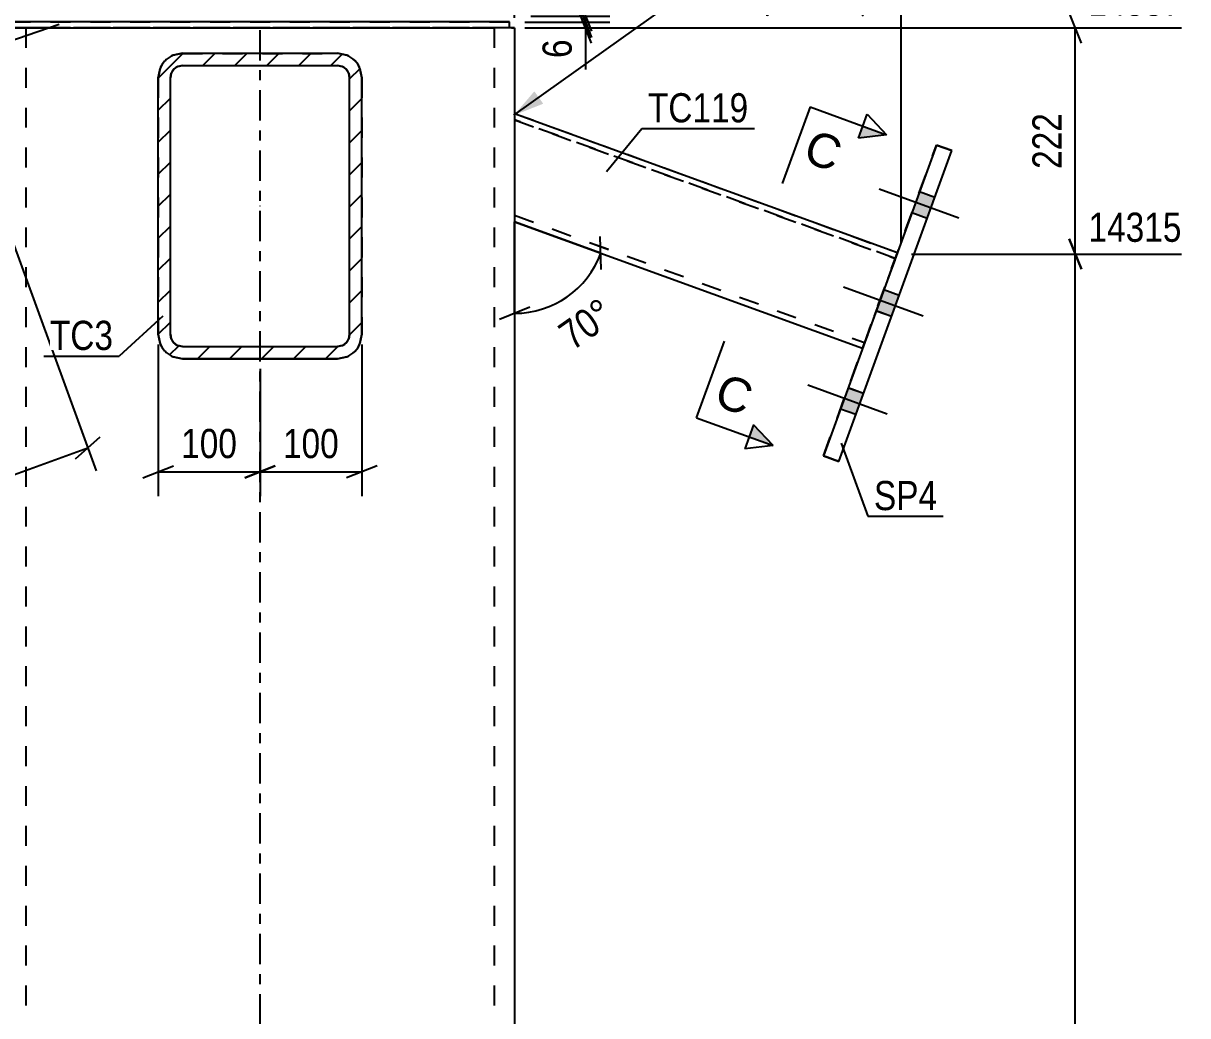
# Model space of a CAD drawing. Header units: millimetres. Extents: x 0 to 841, y 0 to 594.
# Drawn here: x 344.5 to 458.9, y 401.6 to 499.1 of the extents above; entities that cross this region are included whole.
import ezdxf

# ---------------------------------------------------------------- set-up
doc = ezdxf.new("R2010")
doc.units = ezdxf.units.MM
doc.linetypes.add('DXK_LINE_DOT2', pattern=[3.9198, 1.9599, -1.9599])
doc.linetypes.add('DXK_LINE_DOT3', pattern=[5.918699999999999, 2.979, -0.9799, 0.9799, -0.9799])
doc.styles.add('Arial', font='ARIAL.TTF', dxfattribs={"height": 0.2})
doc.styles.add('Arial Narrow', font='ARIALN.TTF', dxfattribs={"height": 0.2})

# ---------------------------------------------------------------- blocks, each defined once
blk = doc.blocks.new('Part-681621213-31884 - 31883')
at = {"linetype": 'Continuous'}
h = blk.add_hatch(dxfattribs=at)
h.set_pattern_fill('', scale=0.7, style=0, pattern_type=0)
h.set_pattern_definition([(45, (357.7518033678293, 468.5141784714518), (-1.571544821187102, 1.571544821187102), [])])
h.paths.add_polyline_path([(357.7518033678285, 493.7141788985046), (357.7518033678285, 468.5141784717678), (357.9344924898016, 467.5957382185387), (358.4547470929805, 466.8171221681824), (359.2333631301523, 466.2968675561931), (360.1518033678286, 466.1141784311263), (375.3518033678286, 466.1141784311263), (376.2702436055048, 466.2968675561931), (377.0488596426765, 466.8171221681824), (377.5691142458555, 467.5957382185387), (377.7518033678285, 468.5141784717678), (377.7518033678285, 493.7141788985046), (377.5691142458555, 494.6326191517335), (377.0488596426765, 495.4112352020905), (376.2702436055048, 495.9314898140795), (375.3518033678286, 496.1141789391464), (360.1518033678286, 496.1141789391464), (359.2333631301523, 495.9314898140795), (358.4547470929805, 495.4112352020905), (357.9344924898016, 494.6326191517335)])
h.paths.add_polyline_path([(359.3032752304046, 494.5627070502979), (359.6925832489904, 494.8228343562922), (360.1518033678286, 494.9141789188257), (375.3518033678286, 494.9141789188257), (375.8110234866667, 494.8228343562922), (376.2003315052526, 494.5627070502979), (376.4604588068424, 494.1733990251194), (376.5518033678285, 493.7141788985046), (376.5518033678285, 468.5141784717678), (376.4604588068424, 468.0549583451537), (376.2003315052526, 467.665650319975), (375.8110234866667, 467.4055230139807), (375.3518033678286, 467.3141784514472), (360.1518033678286, 467.3141784514472), (359.6925832489904, 467.4055230139807), (359.3032752304046, 467.665650319975), (359.0431479288147, 468.0549583451537), (358.9518033678285, 468.5141784717678), (358.9518033678285, 493.7141788985046), (359.0431479288147, 494.1733990251194)])
at = {"color": 2, "linetype": 'Continuous'}
for p, q in [((360.1518033678286, 496.1141789391464), (359.2333631301523, 495.9314898140795)), ((360.1518033678286, 496.1141789391464), (375.3518033678286, 496.1141789391464)), ((376.2702436055048, 495.9314898140795), (375.3518033678286, 496.1141789391464)), ((357.9344924898016, 494.6326191517335), (357.7518033678285, 493.7141788985046)), ((358.9518033678285, 493.7141788985046), (359.0431479288147, 494.1733990251194)), ((359.6925832489904, 494.8228343562922), (360.1518033678286, 494.9141789188257)), ((360.1518033678286, 494.9110759763851), (359.6925832489904, 494.8197314169454)), ((360.1518033678286, 494.9110759763851), (360.1518033678286, 494.9141789188257)), ((360.1518033678286, 494.9141789188257), (375.3518033678286, 494.9141789188257)), ((360.1518033678286, 494.9110759763851), (375.3518033678286, 494.9110759763851)), ((375.3518033678286, 494.9110759763851), (375.3518033678286, 494.9141789188257)), ((375.3518033678286, 494.9141789188257), (375.8110234866667, 494.8228343562922)), ((375.8110234866667, 494.8197314169454), (375.3518033678286, 494.9110759763851)), ((376.4604588068424, 494.1733990251194), (376.5518033678285, 493.7141788985046)), ((377.7518033678285, 493.7141788985046), (377.5691142458555, 494.6326191517335)), ((357.7518033678285, 468.5141784717678), (357.7518033678285, 493.7141788985046)), ((358.9518033678285, 468.5141784717678), (358.9518033678285, 493.7141788985046)), ((376.5518033678285, 468.5141784717678), (376.5518033678285, 493.7141788985046)), ((377.7518033678285, 468.5141784717678), (377.7518033678285, 493.7141788985046)), ((357.7518033678285, 468.5141784717678), (357.9344924898016, 467.5957382185387)), ((359.0431479288147, 468.0549583451537), (358.9518033678285, 468.5141784717678)), ((376.5518033678285, 468.5141784717678), (376.4604588068424, 468.0549583451537)), ((377.5691142458555, 467.5957382185387), (377.7518033678285, 468.5141784717678)), ((360.1518033678286, 467.3141784514472), (359.6925832489904, 467.4055230139807)), ((360.1518033678286, 467.3141784514472), (375.3518033678286, 467.3141784514472)), ((375.8110234866667, 467.4055230139807), (375.3518033678286, 467.3141784514472)), ((359.2333631301523, 466.2968675561931), (360.1518033678286, 466.1141784311263)), ((360.1518033678286, 466.1110764641072), (359.2333631301523, 466.2937655829865)), ((360.1518033678286, 466.1110764641072), (360.1518033678286, 466.1141784311263)), ((360.1518033678286, 466.1141784311263), (375.3518033678286, 466.1141784311263)), ((360.1518033678286, 466.1110764641072), (375.3518033678286, 466.1110764641072)), ((375.3518033678286, 466.1141784311263), (376.2702436055048, 466.2968675561931)), ((376.2702436055048, 466.2937655829865), (375.3518033678286, 466.1110764641072)), ((375.3518033678286, 466.1110764641072), (375.3518033678286, 466.1141784311263))]:
    blk.add_line(p, q, dxfattribs=at)
at = {"color": 7, "linetype": 'DXK_LINE_DOT2'}
for p, q in [((359.2333631301523, 495.9283868371841), (360.1518033678286, 496.1110759560634)), ((360.1518033678286, 496.1110759560634), (360.1518033678286, 496.1141789391464)), ((360.1518033678286, 496.1110759560634), (375.3518033678286, 496.1110759560634)), ((375.3518033678286, 496.1110759560634), (375.3518033678286, 496.1141789391464)), ((375.3518033678286, 496.1110759560634), (376.2702436055048, 495.9283868371841)), ((357.7518033678285, 493.7110759967071), (357.9344924898016, 494.6295162188295)), ((359.0431479288147, 494.1702961077681), (358.9518033678285, 493.7110759967071)), ((359.0431479288147, 494.1702961077681), (359.0431479288147, 494.1733990251194)), ((376.4604588068424, 494.1702961077681), (376.4604588068424, 494.1733990251194)), ((376.5518033678285, 493.7110759967071), (376.4604588068424, 494.1702961077681)), ((377.5691142458555, 494.6295162188295), (377.7518033678285, 493.7110759967071)), ((357.7518033678285, 493.7141788985046), (357.7518033678285, 468.5110764234637)), ((358.9518033678285, 493.7110759967071), (358.9518033678285, 493.7141788985046)), ((358.9518033678285, 468.5110764234637), (358.9518033678285, 493.7110759967071)), ((376.5518033678285, 493.7110759967071), (376.5518033678285, 493.7141788985046)), ((376.5518033678285, 468.5110764234637), (376.5518033678285, 493.7110759967071)), ((377.7518033678285, 493.7141788985046), (377.7518033678285, 468.5110764234637)), ((357.9344924898016, 467.5926362013409), (357.7518033678285, 468.5110764234637)), ((358.9518033678285, 468.5110764234637), (358.9518033678285, 468.5141784717678)), ((358.9518033678285, 468.5110764234637), (359.0431479288147, 468.0518563124024)), ((376.4604588068424, 468.0518563124024), (376.5518033678285, 468.5110764234637)), ((376.5518033678285, 468.5110764234637), (376.5518033678285, 468.5141784717678)), ((377.7518033678285, 468.5110764234637), (377.5691142458555, 467.5926362013409)), ((377.7518033678285, 468.5110764234637), (377.7518033678285, 468.5141784717678)), ((357.9344924898016, 467.5926362013409), (357.9344924898016, 467.5957382185387)), ((359.6925832489904, 467.4024210032251), (360.1518033678286, 467.3110764437855)), ((360.1518033678286, 467.3110764437855), (360.1518033678286, 467.3141784514472)), ((360.1518033678286, 467.3110764437855), (375.3518033678286, 467.3110764437855)), ((375.3518033678286, 467.3110764437855), (375.8110234866667, 467.4024210032251)), ((375.3518033678286, 467.3110764437855), (375.3518033678286, 467.3141784514472)), ((377.5691142458555, 467.5926362013409), (377.5691142458555, 467.5957382185387))]:
    blk.add_line(p, q, dxfattribs=at)
at = {"color": 7, "linetype": 'DXK_LINE_DOT3'}
blk.add_line((367.7518033678285, 481.1092358614079), (367.7518033678285, 481.1141786839997), dxfattribs=at)
at = {"color": 2, "linetype": 'Continuous'}
for centre, radius, start, end in [((360.1518033943765, 493.7141789250576), 2.400000020317338, 112.5000004850963, 157.500000485161), ((375.3518033412806, 493.7141789250576), 2.40000002031734, 22.49999951483903, 67.4999995149037), ((360.151803381103, 493.71417891178), 1.200000010159981, 112.5000004850929, 157.5000004851105), ((360.1518033545536, 493.7110759834295), 1.199999989840785, 112.4999995148686, 157.4999995148094), ((375.3518033545541, 493.71417891178), 1.200000010159993, 22.49999951488951, 67.49999951490706), ((375.3518033811035, 493.7110759834295), 1.199999989840779, 22.5000004851906, 67.50000048513144), ((360.1518033811031, 468.5141784584928), 1.200000010159923, 202.4999995148728, 247.4999995149009), ((375.351803354554, 468.5141784584928), 1.200000010159933, 292.500000485099, 337.5000004851272), ((360.1518033943763, 468.5141784452151), 2.400000020317364, 202.4999995148535, 247.4999995149093), ((360.1518033412736, 468.5110764500122), 2.399999979673895, 202.5000004851122, 247.5000004851873), ((375.3518033412807, 468.5141784452151), 2.400000020317361, 292.5000004850906, 337.5000004851465), ((375.3518033943835, 468.5110764500122), 2.39999997967389, 292.4999995148127, 337.4999995148879)]:
    blk.add_arc(centre, radius, start, end, dxfattribs=at)
at = {"color": 7, "linetype": 'DXK_LINE_DOT2'}
for centre, radius, start, end in [((360.1518033412735, 493.7110759701586), 2.399999979673657, 112.4999995148134, 157.4999995148972), ((375.3518033943836, 493.7110759701586), 2.399999979673659, 22.50000048510276, 67.5000004851867), ((360.1518033545536, 468.5110764367411), 1.19999998984078, 202.5000004851906, 247.5000004851315), ((375.3518033811035, 468.5110764367411), 1.199999989840785, 292.4999995148685, 337.4999995148094)]:
    blk.add_arc(centre, radius, start, end, dxfattribs=at)
blk = doc.blocks.new('Part-681621213-31888 - 31883')
at = {"color": 7, "linetype": 'DXK_LINE_DOT2'}
for p, q in [((360.1518033678286, 496.1021153072239), (359.2333631301523, 495.9194261883445)), ((360.1518033678286, 496.1021153072239), (375.3518033678286, 496.1021153072239)), ((360.1518033678286, 496.0987654171864), (360.1518033678286, 496.1021153072239)), ((375.3518033678286, 496.1021153072239), (375.3518033678286, 496.0987654171864)), ((376.2702436055048, 495.9194261883445), (375.3518033678286, 496.1021153072239)), ((357.9344924898016, 494.6205555699897), (357.7518033678285, 493.7021153478673)), ((358.9518033678285, 493.7021153478673), (359.0431479288147, 494.1613354589286)), ((359.0431479288147, 494.1579855031594), (359.0431479288147, 494.1613354589286)), ((359.6925832489904, 494.8107707681059), (360.1518033678286, 494.9021153275456)), ((360.1518033678286, 494.8987653968657), (360.1518033678286, 494.9021153275456)), ((360.1518033678286, 494.9021153275456), (375.3518033678286, 494.9021153275456)), ((375.3518033678286, 494.8987653968657), (375.3518033678286, 494.9021153275456)), ((375.3518033678286, 494.9021153275456), (375.8110234866667, 494.8107707681059)), ((376.4604588068424, 494.1579855031594), (376.4604588068424, 494.1613354589286)), ((376.4604588068424, 494.1613354589286), (376.5518033678285, 493.7021153478673)), ((377.7518033678285, 493.7021153478673), (377.5691142458555, 494.6205555699897)), ((357.7518033678285, 493.7021153478673), (357.7518033678285, 468.4987649498078)), ((358.9518033678285, 493.6987653765446), (358.9518033678285, 493.7021153478673)), ((358.9518033678285, 468.502115774624), (358.9518033678285, 493.7021153478673)), ((376.5518033678285, 493.6987653765446), (376.5518033678285, 493.7021153478673)), ((376.5518033678285, 468.502115774624), (376.5518033678285, 493.7021153478673)), ((377.7518033678285, 493.7021153478673), (377.7518033678285, 468.4987649498078)), ((357.7518033678285, 468.502115774624), (357.9344924898016, 467.5836755525013)), ((358.9518033678285, 468.4987649498078), (358.9518033678285, 468.502115774624)), ((359.0431479288147, 468.0428956635624), (358.9518033678285, 468.502115774624)), ((376.5518033678285, 468.502115774624), (376.4604588068424, 468.0428956635624)), ((376.5518033678285, 468.4987649498078), (376.5518033678285, 468.502115774624)), ((377.5691142458555, 467.5836755525013), (377.7518033678285, 468.502115774624)), ((357.9344924898016, 467.5803246965787), (357.9344924898016, 467.5836755525013)), ((360.1518033678286, 467.3021157949459), (359.6925832489904, 467.3934603543856)), ((360.1518033678286, 467.2987649294872), (360.1518033678286, 467.3021157949459)), ((360.1518033678286, 467.3021157949459), (375.3518033678286, 467.3021157949459)), ((375.8110234866667, 467.3934603543856), (375.3518033678286, 467.3021157949459)), ((375.3518033678286, 467.2987649294872), (375.3518033678286, 467.3021157949459)), ((377.5691142458555, 467.5803246965787), (377.5691142458555, 467.5836755525013)), ((359.2333631301523, 466.2848049341465), (360.1518033678286, 466.1021158152676)), ((360.1518033678286, 466.1021158152676), (375.3518033678286, 466.1021158152676)), ((360.1518033678286, 466.0987649091663), (360.1518033678286, 466.1021158152676)), ((375.3518033678286, 466.1021158152676), (376.2702436055048, 466.2848049341465)), ((375.3518033678286, 466.0987649091663), (375.3518033678286, 466.1021158152676))]:
    blk.add_line(p, q, dxfattribs=at)
at = {"color": 7, "linetype": 'DXK_LINE_DOT3'}
blk.add_line((367.7518033678285, 481.0969248144991), (367.7518033678285, 481.1039559076494), dxfattribs=at)
at = {"color": 7, "linetype": 'DXK_LINE_DOT2'}
for centre, radius, start, end in [((360.1518033412738, 493.702115321319), 2.399999979673871, 112.4999995148184, 157.4999995149023), ((375.3518033943833, 493.702115321319), 2.399999979673869, 22.50000048509771, 67.5000004851816), ((360.1518033545536, 493.70211533459), 1.19999998984078, 112.4999995148685, 157.4999995148094), ((375.3518033811035, 493.70211533459), 1.199999989840785, 22.50000048519061, 67.50000048513148), ((360.1518033545534, 468.5021157879016), 1.199999989840809, 202.5000004852195, 247.5000004851429), ((375.3518033811037, 468.5021157879016), 1.199999989840799, 292.4999995148571, 337.4999995147805), ((360.151803341274, 468.5021158011722), 2.399999979674103, 202.5000004850998, 247.5000004851791), ((375.3518033943831, 468.5021158011722), 2.399999979674098, 292.4999995148208, 337.4999995149002)]:
    blk.add_arc(centre, radius, start, end, dxfattribs=at)
blk = doc.blocks.new('Part-681621213-31914 - 31883')
at = {"color": 2, "linetype": 'Continuous'}
for p, q in [((392.2548033678335, 499.2102249750586), (343.2548033678335, 499.2102249750586)), ((343.2548033678335, 498.6102249852193), (343.2548033678335, 499.2102249750586)), ((343.2548033678335, 498.6102249852193), (344.9314560782307, 498.6102249852193)), ((392.2548033678335, 498.6102249852193), (390.5781506574234, 498.6102249852193)), ((392.2548033678335, 498.6102249852193), (392.2548033678335, 499.2102249750586))]:
    blk.add_line(p, q, dxfattribs=at)
at = {"color": 7, "linetype": 'DXK_LINE_DOT2'}
for p, q in [((343.2548033678335, 499.2012072721098), (392.2548033678335, 499.2012072721098)), ((343.2548033678335, 498.6012072822705), (343.2548033678335, 498.6102249852193)), ((343.2548033678335, 498.6099164228502), (343.2548033678335, 498.6102249852193)), ((343.2548033678335, 498.6012072822705), (343.2548033678335, 498.6099164228502)), ((392.2548033678335, 498.6012072822705), (343.2548033678335, 498.6012072822705)), ((390.5781506574234, 498.6102249852193), (344.9314560782307, 498.6102249852193)), ((392.2548033678335, 498.6102249852193), (392.2548033678335, 498.6012072822705)), ((392.2548033678335, 498.6099164228502), (392.2548033678335, 498.6102249852193)), ((392.2548033678335, 498.6012072822705), (392.2548033678335, 498.6099164228502))]:
    blk.add_line(p, q, dxfattribs=at)
blk = doc.blocks.new('Part-681621213-31915 - 31883')
at = {"color": 2, "linetype": 'Continuous'}
for p, q in [((392.7548033680903, 490.2097282296509), (430.3427322716822, 476.5288419632059)), ((392.7548033680903, 479.5679507570258), (426.9225301403195, 467.1319161685613)), ((392.7548033680903, 479.5665520903422), (426.9213337284594, 467.13095296015))]:
    blk.add_line(p, q, dxfattribs=at)
at = {"color": 7, "linetype": 'DXK_LINE_DOT2'}
for p, q in [((392.7548033680903, 490.2097282296509), (392.7548033680903, 479.5665520903422)), ((392.7548033680903, 490.2083295629673), (430.3427386780421, 476.5274409647985)), ((430.1375201437999, 475.9650264155278), (392.7548033680903, 489.5712215812928)), ((392.7548033680903, 489.5712215812928), (392.7548033680903, 489.5698229146097)), ((392.7548033680903, 489.5698229146097), (430.1375265501605, 475.9636254171199)), ((392.7548033680903, 480.2064574053832), (427.127742268201, 467.6957317162397)), ((392.7548033680903, 480.2050587386996), (427.1277486745608, 467.6943307178322)), ((430.0893696443075, 475.8329409775075), (427.1758908986287, 467.8282258975506)), ((430.0893779197328, 475.8311312358085), (427.1758991740541, 467.8264161558528)), ((430.0774145454953, 475.7999668745936), (427.1878471512455, 467.8609476764589)), ((430.0774216671153, 475.7984094569002), (430.0108461710055, 475.6154705526249)), ((430.0774145454953, 475.7999668745936), (430.1218991071436, 475.9221508392146)), ((430.1219059005997, 475.9206651872997), (430.0774216671153, 475.7984094569002)), ((430.2225210750722, 476.1987228813385), (430.0893696443075, 475.8329409775075)), ((430.0893779197328, 475.8311312358085), (430.2225289119523, 476.1970090443597)), ((430.1218991071436, 475.9221508392146), (430.1375201437999, 475.9650264155278)), ((430.1375265501605, 475.9636254171199), (430.1219059005997, 475.9206651872997)), ((430.1375265501605, 475.9636254171199), (430.1375201437999, 475.9650264155278)), ((430.3114901983687, 476.4430908105804), (430.2225210750722, 476.1987228813385)), ((430.2225289119523, 476.1970090443597), (430.311497378921, 476.4415205051578)), ((430.3427322716822, 476.5288419632059), (430.3114901983687, 476.4430908105804)), ((430.311497378921, 476.4415205051578), (430.3427386780421, 476.5274409647985)), ((430.3427386780421, 476.5274409647985), (430.3427322716822, 476.5288419632059)), ((430.0108461710055, 475.6154705526249), (427.1878542728663, 467.8593902587662)), ((427.1758908986287, 467.8282258975506), (427.0427399064085, 467.4623480889998)), ((427.0427477432894, 467.4606342520213), (427.1758991740541, 467.8264161558528)), ((427.127742268201, 467.6957317162397), (427.1433629177619, 467.7386919460603)), ((427.1277486745608, 467.6943307178322), (427.127742268201, 467.6957317162397)), ((427.143369711218, 467.7372062941454), (427.1277486745608, 467.6943307178322)), ((427.1433629177619, 467.7386919460603), (427.1878471512455, 467.8609476764589)), ((427.1878542728663, 467.8593902587662), (427.143369711218, 467.7372062941454)), ((426.9213337284594, 467.13095296015), (426.9225365466793, 467.1305151701534)), ((426.9537714394405, 467.2178366282017), (426.9225301403195, 467.1319161685613)), ((426.9225365466793, 467.1305151701534), (426.9225301403195, 467.1319161685613)), ((426.9225365466793, 467.1305151701534), (426.9537786199928, 467.2162663227799)), ((427.0427399064085, 467.4623480889998), (426.9537714394405, 467.2178366282017)), ((426.9537786199928, 467.2162663227799), (427.0427477432894, 467.4606342520213))]:
    blk.add_line(p, q, dxfattribs=at)
blk = doc.blocks.new('Part-681621213-31917 - 31883')
at = {"color": 2, "linetype": 'Continuous'}
for p, q in [((434.1904491681495, 487.1026785352629), (423.0747922411543, 456.5626697027006)), ((424.5783003937576, 456.015437371211), (435.6939573207527, 486.5554462037731)), ((424.5783277912486, 456.0094462641469), (435.6939847182438, 486.5494550967094)), ((435.6939573207527, 486.5554462037731), (434.1904491681495, 487.1026785352629)), ((435.6920350205835, 486.5501647287752), (435.6939847182438, 486.5494550967094)), ((435.6939573207527, 486.5554462037731), (435.6939847182438, 486.5494550967094)), ((423.0747922411543, 456.5626697027006), (424.5783003937576, 456.015437371211)), ((423.0747922411543, 456.5626697027006), (423.0748196386454, 456.5566785956369)), ((423.0748196386454, 456.5566785956369), (423.0767419388146, 456.5619600706348)), ((424.5783277912486, 456.0094462641469), (423.0748196386454, 456.5566785956369)), ((424.5783003937576, 456.015437371211), (424.5783277912486, 456.0094462641469))]:
    blk.add_line(p, q, dxfattribs=at)
at = {"color": 7, "linetype": 'DXK_LINE_DOT2'}
for p, q in [((423.0767419388146, 456.5619600706348), (434.1904765656406, 487.096687428199)), ((434.1904491681495, 487.1026785352629), (434.1904765656406, 487.096687428199)), ((434.1904765656406, 487.096687428199), (435.6920350205835, 486.5501647287752))]:
    blk.add_line(p, q, dxfattribs=at)
blk = doc.blocks.new('Part-681621213-31938 - 31883')
at = {"color": 7, "linetype": 'DXK_LINE_DOT2'}
for p, q in [((343.9263762430876, 498.6101013924707), (344.9314560782407, 498.6102249852195)), ((345.2240696383734, 498.6011713001397), (343.9263762430876, 498.6013308750194)), ((344.907044302811, 498.6097217176828), (344.7548033678335, 498.6095808635801)), ((344.7548033678335, 498.6095808635801), (344.7548033678335, 104.7846313533807)), ((344.7548033678335, 498.6018514039097), (344.907044302811, 498.6017105498073)), ((345.3405898054602, 498.6098411280253), (344.907044302811, 498.6097217176828)), ((344.907044302811, 498.6017105498073), (345.3405898054602, 498.6015911394648)), ((346.7548033678335, 498.6011152648935), (345.2240696383734, 498.6011713001397)), ((345.989436503103, 498.6099209154652), (345.3405898054602, 498.6098411280253)), ((345.3405898054602, 498.6015911394648), (345.989436503103, 498.6015113520248)), ((346.7548033678335, 498.6099489330882), (345.989436503103, 498.6099209154652)), ((345.989436503103, 498.6015113520248), (346.7548033678335, 498.6014833344016)), ((346.7548033678335, 498.6099489330882), (388.7548033678335, 498.6099489330882)), ((346.7548033678335, 498.6014833344016), (388.7548033678335, 498.6014833344016)), ((346.7548033678335, 498.6011152648935), (388.7548033678335, 498.6011152648935)), ((389.520170232564, 498.6099209154652), (388.7548033678335, 498.6099489330882)), ((388.7548033678335, 498.6014833344016), (389.520170232564, 498.6015113520248)), ((390.2855370972937, 498.6011713001397), (388.7548033678335, 498.6011152648935)), ((390.1690169302069, 498.6098411280253), (389.520170232564, 498.6099209154652)), ((389.520170232564, 498.6015113520248), (390.1690169302069, 498.6015911394648)), ((390.6025624328561, 498.6097217176828), (390.1690169302069, 498.6098411280253)), ((390.1690169302069, 498.6015911394648), (390.6025624328561, 498.6017105498073)), ((391.5832304925794, 498.6013308750194), (390.2855370972937, 498.6011713001397)), ((391.5832304925794, 498.6101013924707), (390.5781506574263, 498.6102249852195)), ((390.7548033678335, 498.6095808635801), (390.6025624328561, 498.6097217176828)), ((390.6025624328561, 498.6017105498073), (390.7548033678335, 498.6018514039097)), ((390.7548033678335, 498.6095808635801), (390.7548033678335, 104.7846313533807)), ((392.2548033678335, 498.6099164228504), (391.5832304925794, 498.6101013924707)), ((392.4503214978786, 498.6015696957043), (391.5832304925794, 498.6013308750194)), ((392.7548033678335, 498.6018514039097), (392.4503214978786, 498.6015696957043))]:
    blk.add_line(p, q, dxfattribs=at)
at = {"color": 2, "linetype": 'Continuous'}
for p, q in [((344.9314560782407, 498.6102249852195), (345.2240696383734, 498.6102609673506)), ((345.2240696383734, 498.6102609673506), (346.7548033678335, 498.6103170025963)), ((346.7548033678335, 498.6103170025963), (388.7548033678335, 498.6103170025963)), ((388.7548033678335, 498.6103170025963), (390.2855370972937, 498.6102609673506)), ((390.5781506574263, 498.6102249852195), (390.2855370972937, 498.6102609673506)), ((392.4503214978786, 498.6098625717858), (392.2548033678335, 498.6099164228504)), ((392.4503214978786, 498.6098625717858), (392.7548033678335, 498.6095808635801)), ((392.7548033678335, 498.6095808635801), (392.7548033678335, 104.7846313533807))]:
    blk.add_line(p, q, dxfattribs=at)
at = {"color": 7, "linetype": 'DXK_LINE_DOT3'}
blk.add_line((367.7548033678335, 104.7846313533807), (367.7548033678335, 498.6057161325942), dxfattribs=at)
blk = doc.blocks.new('Bolt-681621213-31959 - 31883')
at = {"linetype": 'Continuous'}
for points in [[(433.2656188611519, 479.8825228263357), (434.0180633413054, 481.9498465320692), (432.5145551887001, 482.4970788635604), (431.7621107085465, 480.4297551578271)], [(433.2656275018987, 479.8806333233386), (434.0180719820522, 481.9479570290721), (432.5145638294468, 482.4951893605633), (431.7621193492934, 480.42786565483)], [(433.2656361426463, 479.8787438203415), (434.0180806227997, 481.9460675260751), (432.5145724701944, 482.4932998575662), (431.7621279900409, 480.4259761518329)], [(429.7599116764842, 470.2506738868352), (430.5123561566377, 472.3179975925685), (429.0088480040324, 472.8652299240599), (428.2564035238788, 470.7979062183265)], [(429.7599289579786, 470.2468948808415), (430.512373438132, 472.3142185865748), (429.0088652855267, 472.8614509180659), (428.2564208053732, 470.7941272123326)], [(426.2542044918165, 460.6188249473351), (427.00664897197, 462.6861486530684), (425.5031408193647, 463.2333809845596), (424.7506963392111, 461.1660572788263)], [(426.2542131325633, 460.616935444338), (427.0066576127168, 462.6842591500713), (425.5031494601114, 463.2314914815625), (424.750704979958, 461.1641677758292)], [(426.2542217733109, 460.615045941341), (427.0066662534643, 462.6823696470743), (425.503158100859, 463.2296019785654), (424.7507136207055, 461.1622782728321)]]:
    blk.add_hatch(color=1, dxfattribs=at).paths.add_polyline_path(points)
at = {"color": 1, "linetype": 'Continuous'}
for p, q in [((436.3669496326595, 479.9243260766189), (428.567501091037, 482.7630937962134)), ((436.3669582734063, 479.9224365736218), (428.5675097317838, 482.7612042932163)), ((436.3669669141539, 479.9205470706248), (428.5675183725314, 482.7593147902192)), ((434.0180633413054, 481.9498465320692), (432.5145551887001, 482.4970788635604)), ((434.0180719820522, 481.9479570290721), (432.5145638294468, 482.4951893605633)), ((434.0180806227997, 481.9460675260751), (432.5145724701944, 482.4932998575662)), ((433.2656188611519, 479.8825228263357), (431.7621107085465, 480.4297551578271)), ((433.2656275018987, 479.8806333233386), (431.7621193492934, 480.42786565483)), ((433.2656361426463, 479.8787438203415), (431.7621279900409, 480.4259761518329)), ((432.8612424479918, 470.2924771371184), (425.0617939063693, 473.1312448567128)), ((432.8612597294862, 470.2886981311247), (425.0618111878637, 473.1274658507189)), ((430.5123561566377, 472.3179975925685), (429.0088480040324, 472.8652299240599)), ((430.512373438132, 472.3142185865748), (429.0088652855267, 472.8614509180659)), ((429.7599116764842, 470.2506738868352), (428.2564035238788, 470.7979062183265)), ((429.7599289579786, 470.2468948808415), (428.2564208053732, 470.7941272123326)), ((429.3555352633241, 460.6606281976181), (421.5560867217016, 463.4993959172126)), ((429.3555439040709, 460.658738694621), (421.5560953624484, 463.4975064142155)), ((429.3555525448185, 460.656849191624), (421.556104003196, 463.4956169112184)), ((427.00664897197, 462.6861486530684), (425.5031408193647, 463.2333809845596)), ((427.0066576127168, 462.6842591500713), (425.5031494601114, 463.2314914815625)), ((427.0066662534643, 462.6823696470743), (425.503158100859, 463.2296019785654)), ((426.2542044918165, 460.6188249473351), (424.7506963392111, 461.1660572788263)), ((426.2542131325633, 460.616935444338), (424.750704979958, 461.1641677758292)), ((426.2542217733109, 460.615045941341), (424.7507136207055, 461.1622782728321))]:
    blk.add_line(p, q, dxfattribs=at)
blk = doc.blocks.new('StraightDimension-681621213-45903 - 31883')
at = {"color": 7, "linetype": 'Continuous'}
for p, q in [((399.1134355197789, 500.6696013076215), (400.3134355674626, 497.6696011884122)), ((400.3134355674626, 497.1018513443051), (399.1134355197789, 500.1018514635144)), ((393.7548029454297, 499.1696012480168), (402.1134355436208, 499.1696012480168)), ((393.7548033678335, 498.6018514039097), (402.1134355436208, 498.6018514039097)), ((399.7134355436208, 498.6018514039097), (399.7134355436208, 499.1696012480168)), ((399.7134355436208, 498.6018514039097), (399.7134355436208, 494.5237264039097)), ((399.7134355436208, 498.6018514039097), (399.7134355436208, 494.5237264039097))]:
    blk.add_line(p, q, dxfattribs=at)
at = {"color": 0}
blk.add_wipeout([(398.9634266246156, 498.07685360781625), (394.7634266246439, 498.0768381803548), (394.7634377475681, 495.0487131803752), (398.9634377475398, 495.04872860783667)], dxfattribs=at)
at = {"color": 3, "style": 'Arial Narrow'}
blk.add_text('6', height=2.86328125, rotation=90.0002104591497, dxfattribs=at).set_placement((398.3634355436208, 495.6487264039097))
blk = doc.blocks.new('StraightDimension-681621213-32440 - 31883')
at = {"color": 7, "linetype": 'Continuous'}
for p, q in [((377.7518033678285, 467.5141784717678), (377.7518033678285, 452.5965470771686)), ((367.7518033678285, 465.1198185361507), (367.7518033678285, 452.5965470771686)), ((366.2518033082239, 454.3965470533267), (369.2518034274332, 455.5965471010105)), ((379.2518034274332, 455.5965471010105), (376.2518033082239, 454.3965470533267)), ((367.7518033678285, 454.9965470771686), (377.7518033678285, 454.9965470771686))]:
    blk.add_line(p, q, dxfattribs=at)
at = {"color": 0}
blk.add_wipeout([(376.09399086782867, 455.74654707716854), (376.09399086782867, 459.9465470771686), (369.4096158678287, 459.9465470771686), (369.4096158678287, 455.74654707716854)], dxfattribs=at)
at = {"color": 3, "style": 'Arial Narrow'}
blk.add_text('100', height=2.86328125, dxfattribs=at).set_placement((370.0096158678285, 456.3465470771686))
blk = doc.blocks.new('StraightDimension-681621213-32441 - 31883')
at = {"color": 7, "linetype": 'Continuous'}
for p, q in [((357.7518033678285, 467.5141784717678), (357.7518033678285, 452.5965470771686)), ((367.7518033678285, 465.1198185361507), (367.7518033678285, 452.5965470771686)), ((356.2518033082239, 454.3965470533267), (359.2518034274332, 455.5965471010105)), ((369.2518034274332, 455.5965471010105), (366.2518033082239, 454.3965470533267)), ((357.7518033678285, 454.9965470771686), (367.7518033678285, 454.9965470771686))]:
    blk.add_line(p, q, dxfattribs=at)
at = {"color": 0}
blk.add_wipeout([(366.09399086782867, 455.74654707716854), (366.09399086782867, 459.9465470771686), (359.4096158678286, 459.9465470771686), (359.4096158678286, 455.74654707716854)], dxfattribs=at)
at = {"color": 3, "style": 'Arial Narrow'}
blk.add_text('100', height=2.86328125, dxfattribs=at).set_placement((360.0096158678285, 456.3465470771686))
blk = doc.blocks.new('StraightDimension-681621213-32498 - 31883')
at = {"color": 7, "linetype": 'Continuous'}
for p, q in [((392.7548033678335, 499.6057161337449), (392.7548033678335, 530.4464590562163)), ((430.7148498484596, 477.3936230737214), (430.7148498484596, 530.4464590562163)), ((394.2548034274382, 528.196459080058), (391.2548033082289, 526.9964590323743)), ((392.7548033678335, 527.5964590562162), (430.7148498484596, 527.5964590562162)), ((429.2148497888549, 526.9964590323743), (432.2148499080642, 528.196459080058))]:
    blk.add_line(p, q, dxfattribs=at)
at = {"color": 0}
blk.add_wipeout([(415.07701410814656, 528.3464590562162), (415.07701410814656, 532.5464590562162), (408.3926391081465, 532.5464590562162), (408.3926391081465, 528.3464590562162)], dxfattribs=at)
at = {"color": 3, "style": 'Arial Narrow'}
blk.add_text('380', height=2.86328125, dxfattribs=at).set_placement((408.9926391081465, 528.9464590562163))
blk = doc.blocks.new('AngleDimension-681621213-32567 - 31883')
at = {"color": 7, "linetype": 'Continuous'}
for p, q in [((401.2120369948013, 476.4913856907031), (392.7548033678335, 479.5695668710244)), ((392.7548033678335, 470.5695668710244), (392.7548033678335, 479.5695668710244)), ((392.7548033678335, 478.5681715788783), (392.7548033678335, 470.5695668710244)), ((401.2628223752304, 474.8766346100226), (401.1612516143723, 478.1061367713835)), ((394.2548034274382, 471.1695668948663), (391.2548033082289, 469.9695668471825))]:
    blk.add_line(p, q, dxfattribs=at)
blk.add_arc((392.7548033678336, 479.5695668710243), 8.999999999999925, 269.9999999999997, 340.0000007425801, dxfattribs=at)
at = {"color": 0}
blk.add_wipeout([(403.59122672920915, 469.72386450617137), (401.1820861021454, 473.16421934819437), (395.8914846200557, 469.459426221503), (398.3006252471194, 466.01907137948)], dxfattribs=at)
at = {"color": 3, "style": 'Arial Narrow'}
blk.add_text('70°', height=2.86328125, rotation=35.00199170454199, dxfattribs=at).set_placement((398.4479415635421, 466.8547135893497))
blk = doc.blocks.new('StraightDimension-681621213-39676 - 31883')
at = {"color": 7, "linetype": 'Continuous'}
for p, q in [((343.097436401742, 478.630747566595), (351.6621305334571, 455.1015089100699)), ((294.9706596879619, 461.114060826765), (303.5358567810759, 437.5834404164247)), ((349.6369220573369, 456.2798682445831), (352.045515092706, 458.4336278457615)), ((302.7149448226404, 439.8386795515272), (350.8412185750215, 457.3567480451723)), ((303.919241340325, 440.9155593521164), (301.5106483049559, 438.7617997509379))]:
    blk.add_line(p, q, dxfattribs=at)
at = {"color": 0}
blk.add_wipeout([(329.6621343814158, 450.445695258061), (328.2255150017473, 454.3923552076844), (321.94433521585125, 452.10594981102435), (323.38095459551977, 448.15928986140096)], dxfattribs=at)
at = {"color": 3, "style": 'Arial Narrow'}
blk.add_text('512', height=2.86328125, rotation=20.00195662801704, dxfattribs=at).set_placement((323.739531819799, 448.9283297655854))
blk = doc.blocks.new('StraightDimension-681621213-39762 - 31883')
at = {"color": 7, "linetype": 'Continuous'}
for p, q in [((448.4147465667469, 497.1057160741403), (447.2147465190632, 500.1057161933496)), ((393.7548033678335, 498.6057161337449), (458.2553715429051, 498.6057161337449)), ((447.8147465429051, 476.3936230737214), (447.8147465429051, 498.6057161337449)), ((447.2147465190632, 477.893623133326), (448.4147465667469, 474.8936230141167)), ((431.7148498484596, 476.3936230737214), (458.2553715429051, 476.3936230737214))]:
    blk.add_line(p, q, dxfattribs=at)
at = {"color": 0}
blk.add_wipeout([(447.06472419374376, 490.84185930761515), (442.8647241937721, 490.8418438801537), (442.86474874685246, 484.1574688801988), (447.0647487468242, 484.1574843076603)], dxfattribs=at)
at = {"color": 3, "style": 'Arial Narrow'}
blk.add_text('222', height=2.86328125, rotation=90.0002104591497, dxfattribs=at).set_placement((446.4647465429051, 484.7574821037331))
at = {"color": 0, "linetype": 'Continuous'}
blk.add_wipeout([(458.855371542905, 499.2057161337449), (458.855371542905, 503.40571613374493), (448.514746542905, 503.40571613374493), (448.514746542905, 499.2057161337449)], dxfattribs=at)
at = {"color": 3, "linetype": 'Continuous', "style": 'Arial Narrow'}
blk.add_text('14537', height=2.86328125, dxfattribs=at).set_placement((449.1147465429051, 499.8057161337449))
blk = doc.blocks.new('StraightDimension-681621213-39763 - 31883')
at = {"color": 7, "linetype": 'Continuous'}
for p, q in [((448.4147465667469, 474.8936230141167), (447.2147465190632, 477.893623133326)), ((431.7148498484596, 476.3936230737214), (458.2553715429051, 476.3936230737214)), ((447.8147465429051, 157.068795504948), (447.8147465429051, 476.3936230737214))]:
    blk.add_line(p, q, dxfattribs=at)
at = {"color": 0, "linetype": 'Continuous'}
blk.add_wipeout([(458.855371542905, 476.9936230737212), (458.855371542905, 481.19362307372126), (448.514746542905, 481.19362307372126), (448.514746542905, 476.9936230737212)], dxfattribs=at)
at = {"color": 3, "linetype": 'Continuous', "style": 'Arial Narrow'}
blk.add_text('14315', height=2.86328125, dxfattribs=at).set_placement((449.1147465429051, 477.5936230737213))
blk = doc.blocks.new('StraightDimension-681621213-45902 - 31883')
at = {"color": 7, "linetype": 'Continuous'}
for p, q in [((399.7134355436208, 499.770411674989), (399.7134355436208, 503.848536674989)), ((399.7134355436208, 499.770411674989), (399.7134355436208, 503.848536674989)), ((399.1134355197789, 501.2704117345937), (400.3134355674626, 498.2704116153844)), ((394.3518019318666, 499.770411674989), (402.1134355436208, 499.770411674989)), ((400.3134355674626, 497.6696011884122), (399.1134355197789, 500.6696013076215)), ((399.7134355436208, 499.1696012480168), (399.7134355436208, 499.770411674989)), ((393.7548029454297, 499.1696012480168), (402.1134355436208, 499.1696012480168))]:
    blk.add_line(p, q, dxfattribs=at)
at = {"color": 0}
blk.add_wipeout([(398.9634266246156, 503.3235388788956), (394.7634266246439, 503.32352345143414), (394.7634377475681, 500.29539845145456), (398.9634377475398, 500.29541387891607)], dxfattribs=at)
at = {"color": 3, "style": 'Arial Narrow'}
blk.add_text('6', height=2.86328125, rotation=90.0002104591497, dxfattribs=at).set_placement((398.3634355436208, 500.895411674989))
blk = doc.blocks.new('Mark-681621213-32315 - 31883')
at = {"color": 30, "linetype": 'Continuous'}
for p, q in [((348.0316285598949, 498.951100707315), (332.2277602981228, 493.4990672334287)), ((323.3519790481228, 493.4990672334288), (332.2277602981228, 493.4990672334288))]:
    blk.add_line(p, q, dxfattribs=at)
at = {"color": 0}
blk.add_wipeout([(331.6277602981228, 494.0990672334288), (331.6277602981228, 497.09906723342874), (323.9519790481228, 497.09906723342874), (323.9519790481228, 494.0990672334288)], dxfattribs=at)
blk.add_wipeout([(331.6277602981228, 494.0990672334288), (331.6277602981228, 497.09906723342874), (323.9519790481228, 497.09906723342874), (323.9519790481228, 494.0990672334288)], dxfattribs=at)
at = {"color": 3, "style": 'Arial Narrow'}
blk.add_text('PL87', height=2.86328125, dxfattribs=at).set_placement((323.9519790481228, 494.0990672334288))
blk = doc.blocks.new('Mark-681621213-32324 - 31883')
at = {"color": 30, "linetype": 'Continuous'}
for p, q in [((424.8173635796279, 457.7993742687182), (427.442985697893, 450.6369066049845)), ((427.442985697893, 450.6369066049844), (434.853923197893, 450.6369066049844))]:
    blk.add_line(p, q, dxfattribs=at)
at = {"color": 0}
blk.add_wipeout([(434.2539231978929, 451.2369066049844), (434.2539231978929, 454.2369066049844), (428.0429856978929, 454.2369066049844), (428.0429856978929, 451.2369066049844)], dxfattribs=at)
blk.add_wipeout([(434.2539231978929, 451.2369066049844), (434.2539231978929, 454.2369066049844), (428.0429856978929, 454.2369066049844), (428.0429856978929, 451.2369066049844)], dxfattribs=at)
at = {"color": 3, "style": 'Arial Narrow'}
blk.add_text('SP4', height=2.86328125, dxfattribs=at).set_placement((428.042985697893, 451.2369066049844))
blk = doc.blocks.new('WeldMark-681621213-33303 - 31883')
at = {"linetype": 'Continuous'}
blk.add_hatch(color=30, dxfattribs=at).paths.add_polyline_path([(395.5653453938827, 491.1565881359488), (392.6878190092378, 490.02418277316), (394.6939162367297, 492.377494038983)])
at = {"color": 3, "linetype": 'Continuous'}
for p, q in [((422.7120103260032, 504.0855785368709), (426.9977203260032, 508.3712885368708)), ((417.5691523260032, 504.0855785368709), (421.8548623260032, 504.0855785368709)), ((421.8548623260032, 504.0855785368709), (417.5691523260032, 499.7998685368709)), ((417.5691523260032, 499.7998685368709), (417.5691523260032, 504.0855785368709)), ((422.7120103260032, 504.0855785368709), (426.9977203260032, 499.7998685368709))]:
    blk.add_line(p, q, dxfattribs=at)
at = {"color": 30, "linetype": 'Continuous'}
for p, q in [((392.6878190092378, 490.02418277316), (412.3883775135032, 504.0855785368709)), ((412.3883775135032, 504.0855785368709), (422.7120103260032, 504.0855785368709))]:
    blk.add_line(p, q, dxfattribs=at)
at = {"color": 3, "linetype": 'Continuous'}
blk.add_arc((412.3883775135032, 504.0855785368709), 1.499998500000004, 90, 270, dxfattribs=at)
at = {"color": 0}
blk.add_wipeout([(416.9120103260032, 499.9855785368709), (416.9120103260032, 503.38557853687087), (414.2883775135032, 503.38557853687087), (414.2883775135032, 499.9855785368709)], dxfattribs=at)
at = {"color": 3, "linetype": 'Continuous'}
blk.add_arc((412.3883775135032, 504.0855785368709), 1.499998500000004, 270, 90, dxfattribs=at)
at = {"color": 3, "style": 'Arial'}
blk.add_text('6', height=2.865234375, dxfattribs=at).set_placement((414.4883775135032, 500.1855785368709))
at = {"color": 0, "linetype": 'Continuous'}
blk.add_wipeout([(432.79150251350325, 503.4355785368708), (432.79150251350325, 505.9355785368708), (426.31201032600325, 505.9355785368708), (426.31201032600325, 503.4355785368708)], dxfattribs=at)
blk.add_wipeout([(432.79150251350325, 503.4355785368708), (432.79150251350325, 505.9355785368708), (426.31201032600325, 505.9355785368708), (426.31201032600325, 503.4355785368708)], dxfattribs=at)
at = {"color": 3, "linetype": 'Continuous', "style": 'Arial'}
blk.add_text('TYP', height=2.3876953125, dxfattribs=at).set_placement((426.3120103260032, 503.4355785368709))
blk = doc.blocks.new('Mark-681621213-32309 - 31883')
at = {"color": 30, "linetype": 'Continuous'}
for p, q in [((358.2028560901488, 470.2868845334324), (353.9265152351897, 466.3699867136846)), ((346.5185074226897, 466.3699867136847), (353.9265152351897, 466.3699867136847))]:
    blk.add_line(p, q, dxfattribs=at)
at = {"color": 0}
blk.add_wipeout([(353.3265152351897, 466.9699867136846), (353.3265152351897, 469.96998671368465), (347.1185074226897, 469.96998671368465), (347.1185074226897, 466.9699867136846)], dxfattribs=at)
blk.add_wipeout([(353.3265152351897, 466.9699867136846), (353.3265152351897, 469.96998671368465), (347.1185074226897, 469.96998671368465), (347.1185074226897, 466.9699867136846)], dxfattribs=at)
at = {"color": 3, "style": 'Arial Narrow'}
blk.add_text('TC3', height=2.86328125, dxfattribs=at).set_placement((347.1185074226897, 466.9699867136847))
blk = doc.blocks.new('Mark-681621213-32318 - 31883')
at = {"color": 30, "linetype": 'Continuous'}
for p, q in [((401.7873920695711, 484.5038072471492), (405.2486064980393, 488.7270485530105)), ((405.2486064980393, 488.7270485530104), (416.3128643105393, 488.7270485530104))]:
    blk.add_line(p, q, dxfattribs=at)
at = {"color": 0}
blk.add_wipeout([(415.7128643105393, 489.32704855301046), (415.7128643105393, 492.32704855301046), (405.8486064980393, 492.32704855301046), (405.8486064980393, 489.32704855301046)], dxfattribs=at)
blk.add_wipeout([(415.7128643105393, 489.32704855301046), (415.7128643105393, 492.32704855301046), (405.8486064980393, 492.32704855301046), (405.8486064980393, 489.32704855301046)], dxfattribs=at)
at = {"color": 3, "style": 'Arial Narrow'}
blk.add_text('TC119', height=2.86328125, dxfattribs=at).set_placement((405.8486064980393, 489.3270485530105))
blk = doc.blocks.new('SectionMark-681621213-32625 - 31883')
at = {"linetype": 'Continuous'}
for points in [[(426.5094829579128, 487.7787515443459), (426.9381052172322, 488.9529674354051), (429.2865369993506, 488.0957229167665)], [(415.7944481208722, 458.4256061794092), (416.2230703801915, 459.5998220704683), (418.1428799029907, 457.5683616607705)]]:
    blk.add_hatch(color=6, dxfattribs=at).paths.add_polyline_path(points)
at = {"color": 6, "linetype": 'Continuous'}
for p, q in [((426.5094829579128, 487.7787515443459), (427.3667274765515, 490.1271833264643)), ((427.3667274765515, 490.1271833264643), (429.2865369993506, 488.0957229167665)), ((429.2865369993506, 488.0957229167665), (426.5094829579128, 487.7787515443459)), ((416.2230703801915, 459.5998220704683), (415.3658258615529, 457.2513902883499)), ((418.1428799029907, 457.5683616607705), (416.2230703801915, 459.5998220704683)), ((418.1428799029907, 457.5683616607705), (415.3658258615529, 457.2513902883499))]:
    blk.add_line(p, q, dxfattribs=at)
at = {"color": 0, "linetype": 'Continuous'}
for points in [[(424.07648866700566, 484.40876775373295), (425.2766309930997, 487.69657224869877), (422.1108348680643, 488.8521780431605), (420.9106925419702, 485.5643735481946)], [(415.3331733143024, 460.4569946473748), (416.53331564039644, 463.74479914234064), (413.36751951536104, 464.9004049368023), (412.167377189267, 461.6126004418365)]]:
    blk.add_wipeout(points, dxfattribs=at)
at = {"color": 6, "linetype": 'Continuous'}
for p, q in [((421.7715791140501, 490.8389706238027), (419.0283314070139, 483.3240127385021)), ((421.7715791140501, 490.8389706238027), (429.2865369993506, 488.0957229167665)), ((410.6279220176901, 460.3116093678067), (413.3711697247263, 467.8265672531073)), ((410.6279220176901, 460.3116093678067), (418.1428799029907, 457.5683616607705))]:
    blk.add_line(p, q, dxfattribs=at)
at = {"color": 3, "linetype": 'Continuous', "style": 'Arial'}
for p in [(420.9106925419702, 485.5643735481947), (412.1673771892669, 461.6126004418367)]:
    blk.add_text('C', height=3.3427734375, rotation=-20.05352282957881, dxfattribs=at).set_placement(p)

msp = doc.modelspace()

# ---------------------------------------------------------------- block references
for name in ['StraightDimension-681621213-45903 - 31883', 'Part-681621213-31938 - 31883', 'Part-681621213-31914 - 31883', 'Part-681621213-31884 - 31883', 'Part-681621213-31888 - 31883', 'Part-681621213-31915 - 31883', 'Part-681621213-31917 - 31883', 'Bolt-681621213-31959 - 31883']:
    msp.add_blockref(name, (0, 0))

# ---------------------------------------------------------------- next in the draw order: block references
for name in ['StraightDimension-681621213-32498 - 31883', 'Mark-681621213-32315 - 31883', 'StraightDimension-681621213-39676 - 31883', 'StraightDimension-681621213-32440 - 31883']:
    msp.add_blockref(name, (0, 0))

# ---------------------------------------------------------------- next in the draw order: block references
for name in ['AngleDimension-681621213-32567 - 31883', 'StraightDimension-681621213-32441 - 31883']:
    msp.add_blockref(name, (0, 0))

# ---------------------------------------------------------------- next in the draw order: block references
for name in ['StraightDimension-681621213-39762 - 31883', 'Mark-681621213-32309 - 31883']:
    msp.add_blockref(name, (0, 0))

# ---------------------------------------------------------------- next in the draw order: block references
for name in ['StraightDimension-681621213-45902 - 31883', 'StraightDimension-681621213-39763 - 31883']:
    msp.add_blockref(name, (0, 0))

# ---------------------------------------------------------------- next in the draw order: block references
for name in ['WeldMark-681621213-33303 - 31883', 'Mark-681621213-32324 - 31883']:
    msp.add_blockref(name, (0, 0))

# ---------------------------------------------------------------- next in the draw order: block references
msp.add_blockref('Mark-681621213-32318 - 31883', (0, 0))

# ---------------------------------------------------------------- next in the draw order: block references
msp.add_blockref('SectionMark-681621213-32625 - 31883', (0, 0))

doc.saveas('drawing.dxf')
